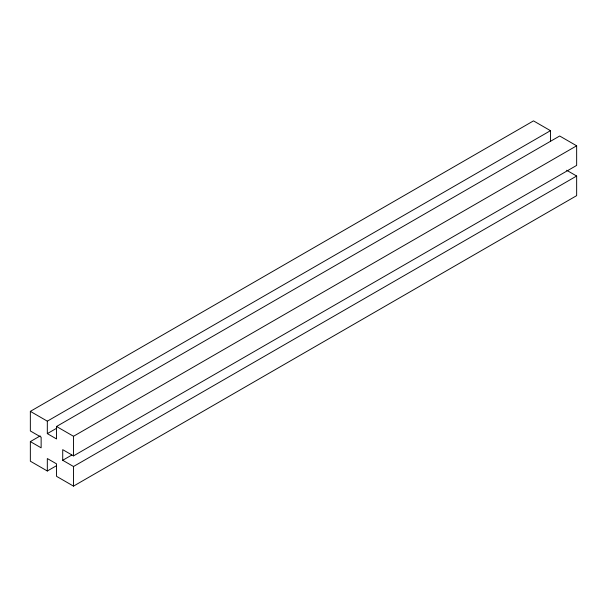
<?xml version="1.0" encoding="UTF-8"?>
<svg xmlns="http://www.w3.org/2000/svg" width="607" height="607" viewBox="0 0 607 607"><rect width="100%" height="100%" fill="white"/><g stroke="black" fill="none" stroke-linecap="round" stroke-linejoin="round"><path stroke-width="0.91" d="M56.352 465.789L47.323 471.002L30.35 461.199L30.35 441.6L41.139 447.829L41.139 437.199L30.35 430.97L30.35 411.364L533.492 120.876L550.466 130.68L550.466 141.363M30.35 411.364L47.323 421.167L550.466 130.68M30.35 441.6L40.199 435.917M47.323 421.167L47.323 433.626L56.534 438.944L56.534 426.486L559.677 135.998L576.65 145.801L576.65 165.4L73.508 455.887L62.718 449.658L62.718 460.288L73.508 466.517L576.65 176.03L576.65 195.636L73.508 486.124L56.534 476.32L56.534 463.862L47.323 458.543L47.323 471.002M47.323 433.626L56.352 428.413M56.534 426.486L73.508 436.281L576.65 145.801M62.718 460.288L71.747 455.075M566.635 170.248L576.65 176.03M73.508 436.281L73.508 455.887M73.508 466.517L73.508 486.124"/></g></svg>
